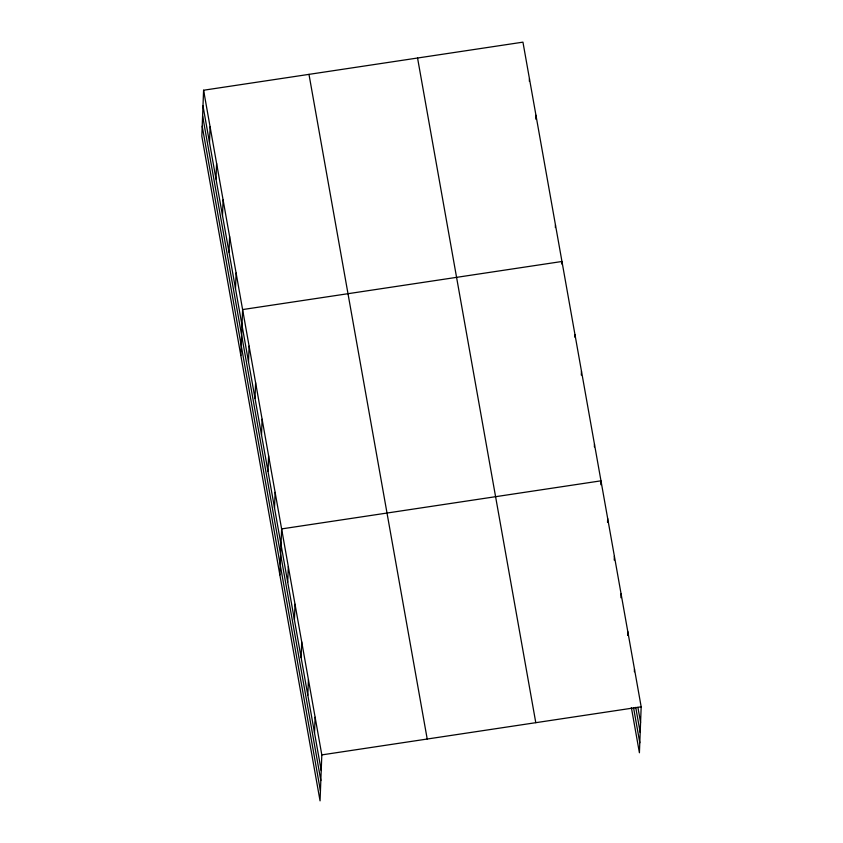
<?xml version="1.0" encoding="UTF-8"?>
<svg xmlns="http://www.w3.org/2000/svg" width="843" height="843" viewBox="0 0 843 843"><rect width="100%" height="100%" fill="white"/><g stroke="black" fill="none" stroke-linecap="round" stroke-linejoin="round"><path stroke-width="1.26" d="M203.584 90.233L201.825 136.187L320.055 800.85L321.815 754.896L203.584 90.233L522.945 42.15L641.175 706.813L639.415 752.767L631.375 707.572M209.496 142.425L210.097 126.787M215.998 178.979L216.598 163.342M222.499 215.534L223.1 199.896M229.001 252.099L229.602 236.451M235.503 288.654L236.103 273.016M240.835 355.525L242.605 309.571L561.965 261.488L561.86 264.091M248.506 361.763L249.107 346.125M255.007 398.317L255.608 382.68M261.509 434.872L262.11 419.234M268.011 471.437L268.611 455.8M274.512 507.992L275.113 492.354M279.855 574.863L281.625 528.909L600.975 480.826L600.827 484.736M287.716 582.207L288.317 566.57M294.418 619.879L295.018 604.241M301.12 657.54L301.72 641.902M307.821 695.201L308.422 679.563M314.513 732.873L315.113 717.235M529.351 81.318L529.446 78.705M535.8 119.169L535.948 115.259M555.358 227.536L555.463 224.933M574.873 337.211L574.968 334.597M581.322 375.072L581.47 371.162M594.378 446.874L594.473 444.272M607.529 522.407L607.677 518.498M614.231 560.068L614.378 556.159M620.922 597.729L621.08 593.82M627.624 635.401L627.782 631.491M634.379 671.755L634.473 669.152M321.815 754.896L641.175 706.813M637.898 707.382L640.575 722.451M635.727 707.351L640.195 732.462M633.546 707.614L639.795 742.767M417.559 58.019L535.79 722.683M308.981 74.363L427.211 739.026M202.984 105.87L321.215 770.534M202.605 115.87L320.835 780.534M202.204 126.176L320.435 790.85"/></g></svg>
